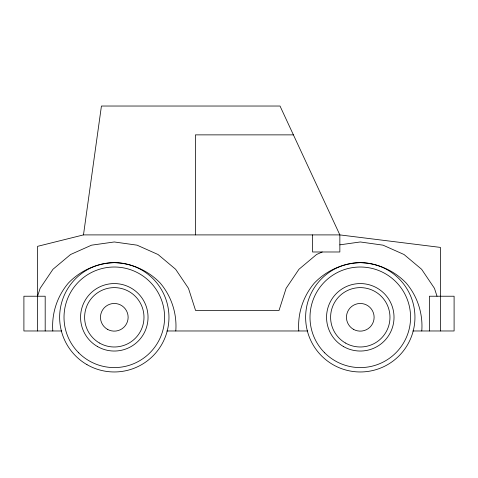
<?xml version="1.0" encoding="UTF-8"?>
<svg xmlns="http://www.w3.org/2000/svg" width="478" height="478" viewBox="0 0 478 478"><rect width="100%" height="100%" fill="white"/><g stroke="black" fill="none" stroke-linecap="round" stroke-linejoin="round"><path stroke-width="0.72" d="M52.807 330.973C51.51 313.586 57.079 296.426 68.336 283.113C80.394 270.518 96.879 263.181 114.302 262.643C131.731 263.181 148.21 270.518 160.267 283.113C171.524 296.426 177.093 313.586 175.796 330.973M298.792 330.973C297.495 313.586 303.064 296.426 314.321 283.113C326.378 270.518 342.863 263.181 360.287 262.643C377.716 263.181 394.195 270.518 406.252 283.113C417.509 296.426 423.078 313.586 421.781 330.973M37.565 330.973L37.565 246.343L83.483 234.901L101.432 106.032L280.018 106.032L339.852 234.901L339.852 251.984L312.522 251.984L312.522 234.901M37.565 296.229L40.128 288.33L52.968 269.281L70.565 254.511L91.555 245.166L114.302 241.97L137.055 245.166L158.039 254.511L175.635 269.281L188.475 288.33L195.58 310.497L279.015 310.497L286.113 288.33L298.953 269.281L316.55 254.511L322.232 251.984M339.852 244.838L360.287 241.97L383.039 245.166L404.024 254.511L421.62 269.281L434.46 288.33L437.023 296.229M293.408 134.868L195.412 134.868L195.412 234.901M83.483 234.901L339.852 234.901L440.435 247.413L440.435 330.973M61.752 330.973L23.9 330.973L23.9 296.229L45.189 296.229L45.189 330.973M166.852 330.973L307.736 330.973M412.837 330.973L454.1 330.973L454.1 296.229L429.405 296.229L429.405 330.973M374.435 264.507A54.665 54.665 0 0 1 399.106 355.793A54.665 54.665 0 0 1 307.611 331.911A54.665 54.665 0 0 1 373.748 264.328M86.972 364.642A54.665 54.665 0 0 0 168.967 317.302A54.665 54.665 0 0 0 86.972 269.962A54.665 54.665 0 0 0 86.972 364.642M78.745 352.866A50.292 50.292 0 0 0 162.879 330.322A50.292 50.292 0 0 0 101.288 268.726A50.292 50.292 0 0 0 78.745 352.866M97.434 346.52A33.735 33.735 0 0 0 148.037 317.302A33.735 33.735 0 0 0 97.434 288.091A33.735 33.735 0 0 0 97.434 346.52M99.46 343.013A29.684 29.684 0 0 0 143.986 317.302A29.684 29.684 0 0 0 99.46 291.598A29.684 29.684 0 0 0 99.46 343.013M107.389 329.282A13.832 13.832 0 0 0 128.134 317.302A13.832 13.832 0 0 0 107.389 305.322A13.832 13.832 0 0 0 107.389 329.282M324.729 352.866A50.292 50.292 0 0 0 408.863 330.322A50.292 50.292 0 0 0 347.273 268.726A50.292 50.292 0 0 0 324.729 352.866M343.419 346.52A33.735 33.735 0 0 0 394.021 317.302A33.735 33.735 0 0 0 343.419 288.091A33.735 33.735 0 0 0 343.419 346.52M345.445 343.013A29.684 29.684 0 0 0 389.97 317.302A29.684 29.684 0 0 0 345.445 291.598A29.684 29.684 0 0 0 345.445 343.013M353.373 329.282A13.832 13.832 0 0 0 374.119 317.302A13.832 13.832 0 0 0 353.373 305.322A13.832 13.832 0 0 0 353.373 329.282"/></g></svg>
